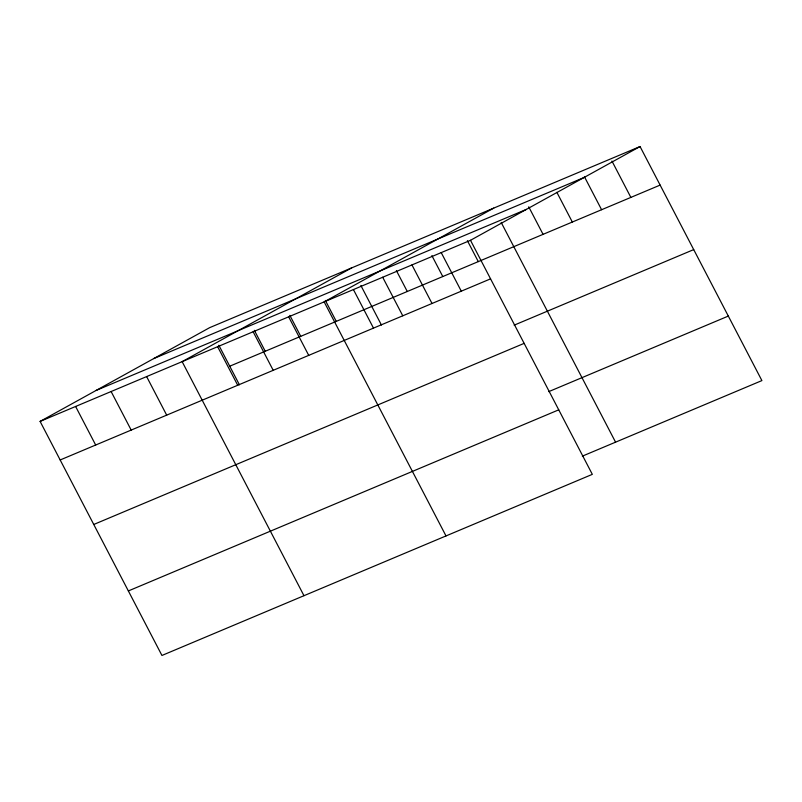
<?xml version="1.0" encoding="UTF-8"?>
<svg xmlns="http://www.w3.org/2000/svg" width="802" height="802" viewBox="0 0 802 802"><rect width="100%" height="100%" fill="white"/><g stroke="black" fill="none" stroke-linecap="round" stroke-linejoin="round"><path stroke-width="1.2" d="M40.1 421.411L470.493 240.299L592.327 474.353L161.944 655.465L40.1 421.411L209.673 327.647L640.056 146.535L761.9 380.589L582.352 456.148M351.697 267.878L182.134 361.642L303.968 595.696M493.731 208.119L324.158 301.883L446.002 535.926M470.493 240.299L640.056 146.535M153.713 358.594L584.107 177.483M96.06 390.474L526.453 209.362M229.733 366.203L660.126 185.092M60.17 459.967L490.563 278.855M514.162 325.161L693.71 249.602M93.754 524.478L524.147 343.366M548.768 391.627L728.316 316.078M128.35 590.944L558.743 409.832M611.946 161.052L630.863 197.402M584.397 176.681L601.6 209.723M556.849 192.3L572.327 222.034M528.729 206.816L543.064 234.354M501.18 222.435L615.565 442.163M467.396 240.68L478.293 261.612M441.23 252.62L461.29 291.166M431.887 255.617L442.784 276.55M411.957 264.931L432.027 303.487M396.378 270.565L407.276 291.487M382.694 277.251L402.764 315.798M360.87 285.502L381.441 325.021M353.421 289.562L373.491 328.118M325.361 300.449L336.259 321.371M289.853 315.387L300.75 336.319M288.65 316.82L308.72 355.366M254.354 330.334L265.241 351.256M253.141 331.757L273.211 370.313M218.846 345.271L239.417 384.79M217.633 346.705L237.703 385.251M146.626 376.589L166.686 415.135M111.117 391.526L131.187 430.083M75.609 406.474L95.679 445.02"/></g></svg>
